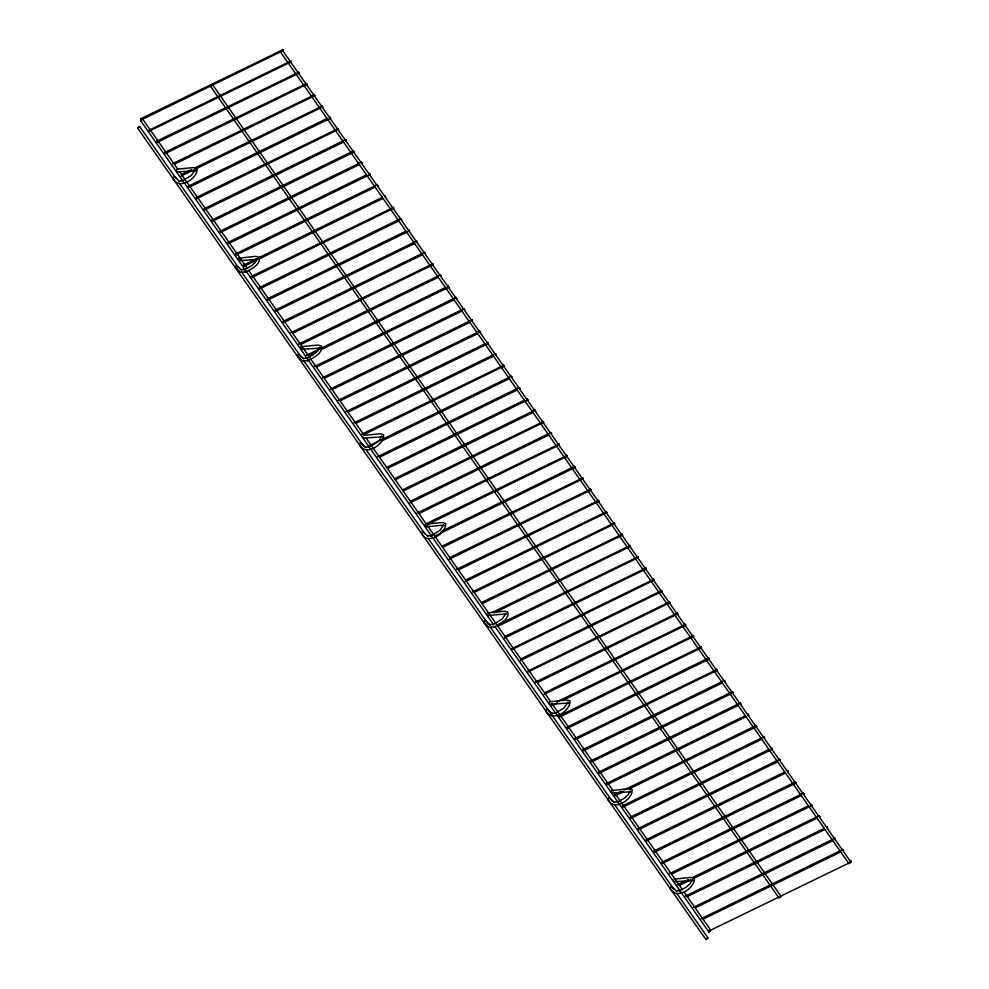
<?xml version="1.0" encoding="UTF-8"?>
<svg xmlns="http://www.w3.org/2000/svg" width="989" height="989" viewBox="0 0 989 989"><rect width="100%" height="100%" fill="white"/><g stroke="black" fill="none" stroke-linecap="round" stroke-linejoin="round"><path stroke-width="1.48" d="M505.799 613.576L502.103 619.065L492.942 624.665L493.536 624.418L489.444 624.541L490.284 625.048L485.216 620.474M300.693 346.941L301.361 349.352L320.04 348.091L319.36 347.374L317.506 351.058L313.488 354.618L306.503 358.463L307.097 358.216L303.005 358.352L303.846 358.859L298.777 354.272L297.219 355.41L302.535 361.01L307.975 360.577M424.986 524.417L425.666 526.828L443.431 525.171M484.227 620.733L483.868 622.588L488.974 627.211L494.413 626.779M849.242 862.631L848.883 863.582L850.973 862.173L282.631 50.587L281.049 51.366L280.691 52.306L848.883 863.582M706.307 938.598L708.037 938.141L705.948 939.55L137.743 128.273L138.114 127.334L139.696 126.555L176.03 178.453M172.927 177.946L173.137 178.922C179.516 190.543 198.134 178.02 197.12 168.489L193.584 167.574L177.216 169.181L176.03 170.392L177.068 171.888L195.748 170.627M245.235 272.099C250.86 269.404 260.935 264.693 259.266 257.214L255.731 256.312L238.547 258.216L239.214 260.626L257.894 259.353L257.214 258.636L255.36 262.332L251.342 265.893L244.357 269.737L244.951 269.478L240.859 269.614L241.699 270.121L236.631 265.534L235.073 266.671L240.389 272.272L245.828 271.851M307.381 360.837C313.006 358.142 323.082 353.419 321.413 345.952L317.877 345.05L301.509 346.644M362.469 436.594L363.507 438.09L382.199 436.817L381.507 436.1L379.652 439.796L375.635 443.356L368.65 447.201L369.243 446.954L365.151 447.077L365.992 447.584L360.923 443.01L359.934 443.27L359.576 445.124C365.955 456.745 384.573 444.222 383.559 434.678L380.023 433.775L363.655 435.383M443.492 525.048L443.838 525.789L443.653 524.838L439.957 530.327L430.796 535.939L431.389 535.679L427.297 535.815L428.138 536.322L423.069 531.736L422.08 531.995L421.722 533.862C428.101 545.471 446.719 532.96 445.705 523.416L442.17 522.513L425.802 524.108M493.82 627.026C499.445 624.331 509.52 619.621 507.852 612.154L504.316 611.239L487.948 612.846M567.785 702.511L568.131 703.253L567.946 702.301L564.249 707.803L555.089 713.403L555.682 713.143L551.59 713.279L552.431 713.786L547.362 709.2L546.373 709.459L546.015 711.326C552.394 722.934 571.012 710.423 569.998 700.88L566.462 699.977L549.278 701.881M611.054 791.534L612.104 793.017L630.784 791.756L630.092 791.039L628.238 794.723L624.22 798.284L617.235 802.128L617.828 801.881L613.736 802.017L614.577 802.524L609.508 797.938L608.519 798.197L608.161 800.052C614.54 811.672 633.158 799.161 632.144 789.618L628.608 788.715L611.425 790.607M673.2 880.259L674.251 881.755L692.93 880.482L692.238 879.765L690.384 883.461L686.366 887.022L679.381 890.866L679.975 890.619L675.883 890.743L676.723 891.25L671.655 886.676L670.666 886.935L670.307 888.79C676.686 900.41 695.304 887.887 694.29 878.343L690.755 877.441L674.387 879.048M141.402 119.83L140.858 118.68L282.965 49.722L283.2 50.587L141.6 119.743M148.77 130.35L290.853 60.997L291.087 61.862L149.487 131.005M156.645 141.217L298.74 72.259L298.987 73.124L157.375 142.28M164.533 152.491L306.639 83.533L306.874 84.386L165.274 153.542M172.42 163.754L314.527 94.796L314.774 95.661L174.546 164.137M181.704 174.348L191.421 169.601M195.587 167.561L322.414 106.058L322.661 106.923L181.061 176.079M188.207 186.291L327.038 118.495M188.948 187.354L330.549 118.198L329.807 117.135L330.549 118.198M196.094 197.565L338.201 128.595L338.448 129.46L196.836 198.616M203.994 208.827L344.209 140.351M204.735 209.878L343.554 142.082M211.881 220.09L353.481 150.946L354.223 151.997L353.481 150.946M212.623 221.153L352.838 152.677M219.768 231.364L361.381 162.208L362.122 163.259L361.381 162.208M220.51 232.415L359.341 164.619M227.668 242.626L366.499 174.83M228.41 243.69L368.625 175.214M235.555 253.901L377.155 184.745L377.897 185.796L377.155 184.745M236.297 254.952L375.128 187.156M243.442 265.163L382.273 197.367M244.184 266.226L256.683 260.119M259.464 258.759L383.015 198.418M251.342 276.438L393.437 207.467L393.684 208.333L252.084 277.489M259.229 287.7L400.842 218.544L401.571 219.607L400.842 218.544M259.971 288.763L398.802 220.955M267.129 298.975L405.947 231.166M267.858 300.026L409.471 230.87L408.729 229.819L409.471 230.87M275.016 310.237L416.616 241.081L417.358 242.144L416.616 241.081M275.758 311.288L414.576 243.492M282.903 321.499L424.516 252.356L425.245 253.407L424.516 252.356M283.645 322.562L422.476 254.766M290.803 332.774L432.898 263.816L433.145 264.669L292.929 333.145M298.69 344.036L440.29 274.88L441.032 275.943L440.29 274.88M300.817 344.419L438.263 277.303M306.578 355.311L445.409 287.515M308.704 355.681L315.652 352.294M321.202 349.587L448.919 287.206L448.19 286.155L448.919 287.206M314.477 366.573L456.077 297.417L456.819 298.48L456.077 297.417M316.604 366.956L454.038 299.828M322.365 377.847L463.965 308.692L464.706 309.742L463.965 308.692M324.491 378.218L461.937 311.102M330.252 389.11L470.467 320.634M332.378 389.493L469.824 322.365M338.151 400.372L479.752 331.228L480.493 332.279L479.752 331.228M340.278 400.755L477.712 333.639M346.039 411.647L484.87 343.851M348.165 412.03L488.381 343.554L487.639 342.491L488.381 343.554M353.926 422.909L495.538 353.765L496.28 354.816L495.538 353.765M356.065 423.292L493.499 356.176M361.826 434.183L503.92 365.225L504.167 366.078L363.952 434.554M369.713 445.446L511.313 376.29L512.055 377.353L511.313 376.29M381.556 441.082L509.286 378.713M377.6 456.72L519.213 387.564L519.954 388.615L519.213 387.564M379.739 457.091L517.173 389.975M386.884 467.303L524.331 400.186M387.626 468.366L527.842 399.89L527.1 398.827L527.842 399.89M394.772 478.577L534.987 410.101L535.729 411.152L534.987 410.101M395.513 479.628L532.96 412.512M402.671 489.839L543.381 421.561L543.629 422.427L403.413 490.903M410.559 501.114L550.774 432.638L551.516 433.689L550.774 432.638M409.916 502.845L548.734 435.049M417.061 513.056L559.168 444.098L559.403 444.951L419.188 513.427M426.346 523.638L567.056 455.36L567.303 456.226L427.087 524.702M441.181 531.526L574.448 466.437L575.19 467.488L574.448 466.437M434.975 535.964L573.805 468.168M442.132 546.175L582.842 477.897L583.077 478.763L442.862 547.238M450.02 557.45L590.73 489.159L590.977 490.025L449.365 559.181M456.522 569.392L598.629 500.434L598.864 501.299L458.649 569.775M465.807 579.987L606.517 511.696L606.752 512.562L465.151 581.717M474.436 592.312L614.651 523.836L614.404 522.971L472.507 591.842M481.581 602.524L622.304 534.233L622.538 535.098L482.323 603.574M492.25 612.426L630.191 545.508L630.438 546.361L494.376 612.809M497.368 625.048L638.078 556.77L638.325 557.635L498.11 626.111M505.255 636.323L645.978 568.045L646.213 568.898L504.613 638.053M511.783 648.66L653.865 579.307L654.112 580.172L512.5 649.328M521.042 658.859L661.752 590.569L662 591.434L520.399 660.59M528.287 671.852L669.887 602.709L669.652 601.844L528.039 670.999M535.432 682.064L677.539 613.106L677.786 613.971L537.571 682.447M544.716 692.659L685.426 624.38L685.674 625.246L544.074 694.389M556.77 701.893L693.326 635.643L693.561 636.508L563.062 700.237M551.961 705.664L557.512 702.944M559.106 715.875L701.213 646.917L701.461 647.77L559.848 716.926M567.006 727.138L707.222 658.662M567.748 728.201L709.348 659.045L708.606 657.982L709.348 659.045M574.893 738.412L717 669.454L717.235 670.307L575.635 739.463M582.793 749.674L724.393 680.519L725.135 681.582L724.393 680.519M583.522 750.738L722.353 682.929M590.68 760.949L730.896 692.473M591.422 762L731.637 693.524M598.568 772.211L740.18 703.055L740.909 704.119L740.18 703.055M599.309 773.262L738.14 705.466M606.467 783.473L745.286 715.677M607.197 784.537L746.027 716.741M614.354 794.748L621.29 791.361M624.071 790.001L755.955 725.592L756.696 726.655L755.955 725.592M615.096 795.799L623.429 791.732M628.979 789.024L755.312 727.323M622.242 806.01L763.854 736.867L764.584 737.918L763.854 736.867M622.983 807.073L761.814 739.278M630.141 817.285L768.96 749.489M630.871 818.336L772.483 749.18L771.741 748.129L772.483 749.18M638.029 828.547L779.629 759.391L780.37 760.454L779.629 759.391M638.77 829.61L777.601 761.814M645.916 839.822L784.747 772.026M646.658 840.873L785.489 773.077M653.816 851.084L795.416 781.928L796.157 782.991L795.416 781.928M654.557 852.147L794.773 783.671M661.703 862.359L803.303 793.203L804.045 794.254L803.303 793.203M662.445 863.409L801.275 795.613M669.59 873.621L808.421 805.825M671.729 874.004L811.944 805.528L811.203 804.465L811.944 805.528M677.49 884.883L688.591 879.468M692.757 877.428L819.09 815.74L819.832 816.79L819.09 815.74M679.616 885.266L690.718 879.839M693.499 878.492L817.05 818.15M685.377 896.158L824.208 828.362M687.503 896.529L824.95 829.412M693.264 907.42L833.492 838.944M695.403 907.803L832.837 840.687M701.164 918.694L842.764 849.539L843.506 850.589L842.764 849.539M703.29 919.065L840.724 851.949M709.298 930.822L851.393 861.864L850.861 860.727L850.899 861.666M283.2 50.587L282.458 49.537M140.858 118.68L141.575 119.348M291.087 61.862L290.358 60.799M298.987 73.124L298.245 72.073M306.874 84.386L306.133 83.336M314.774 95.661L314.032 94.598M322.661 106.923L321.919 105.872M338.448 129.46L337.706 128.409M393.684 208.333L392.942 207.282M433.145 264.669L432.403 263.618M504.167 366.078L503.426 365.028M543.629 422.427L542.887 421.363M559.403 444.951L558.674 443.9M567.303 456.226L566.561 455.163M583.077 478.763L582.348 477.699M590.977 490.025L590.235 488.974M598.864 501.299L598.122 500.236M606.752 512.562L606.022 511.511M614.651 523.836L613.909 522.773M622.538 535.098L621.797 534.048M630.438 546.361L629.696 545.31M638.325 557.635L637.584 556.572M646.213 568.898L645.471 567.847M654.112 580.172L653.37 579.109M662 591.434L661.258 590.384M669.887 602.709L669.145 601.646M677.786 613.971L677.045 612.92M685.674 625.246L684.932 624.183M693.561 636.508L692.819 635.457M701.461 647.77L700.719 646.719M717.235 670.307L716.506 669.256M709.595 931.094L709.546 930.154M280.691 52.306L282.631 50.587M212.61 84.782L210.669 86.5L778.862 897.777L780.445 896.998L780.816 896.059L212.61 84.782L210.669 86.5M178.057 169.601L142.601 118.977L141.019 119.743L140.661 120.695L493.462 624.418M140.661 120.695L142.601 118.977M137.743 128.273L139.696 126.555M850.107 862.049L850.824 861.864M780.816 896.059L778.862 897.777M710.794 930.241L708.853 931.959L710.794 930.241L684.203 892.276M173.495 177.068L175.337 177.315L179.553 181.383L178.712 180.888L182.804 180.752L182.211 180.999L191.372 175.399L195.068 169.91L195.253 170.862L194.907 170.108M505.577 613.909L487.812 615.554L486.761 614.058M568.638 703.018L549.958 704.292L548.907 702.796M662.247 863.496L661.715 862.742M179.837 172.135L247.201 268.316M248.968 270.85L364.212 435.383M365.979 437.917L550.354 701.164M552.134 703.698L613.291 791.027M615.071 793.561L682.435 889.741M495.229 626.952L708.853 931.959M179.578 183.509L238.089 267.042M241.625 272.111L301.015 356.905M303.685 360.701L363.952 446.768M366.61 450.564L425.122 534.097M428.67 539.153L488.059 623.948M490.717 627.755L612.154 801.139M614.812 804.935L674.201 889.741M676.859 893.537L707.889 937.832M505.639 613.773L505.985 614.528M345.791 139.597L346.138 140.809L345.791 139.597M369.466 173.396L369.812 174.62L369.466 173.396M385.253 195.933L385.599 197.145L385.253 195.933M472.062 319.88L472.396 321.091L472.062 319.88M732.478 691.707L732.824 692.93L732.478 691.707M748.265 714.243L748.611 715.467L748.265 714.243M787.726 770.579L788.06 771.803L787.726 770.579M827.187 826.915L827.521 828.139L827.187 826.915M835.075 838.19L835.421 839.414L835.075 838.19"/></g></svg>
